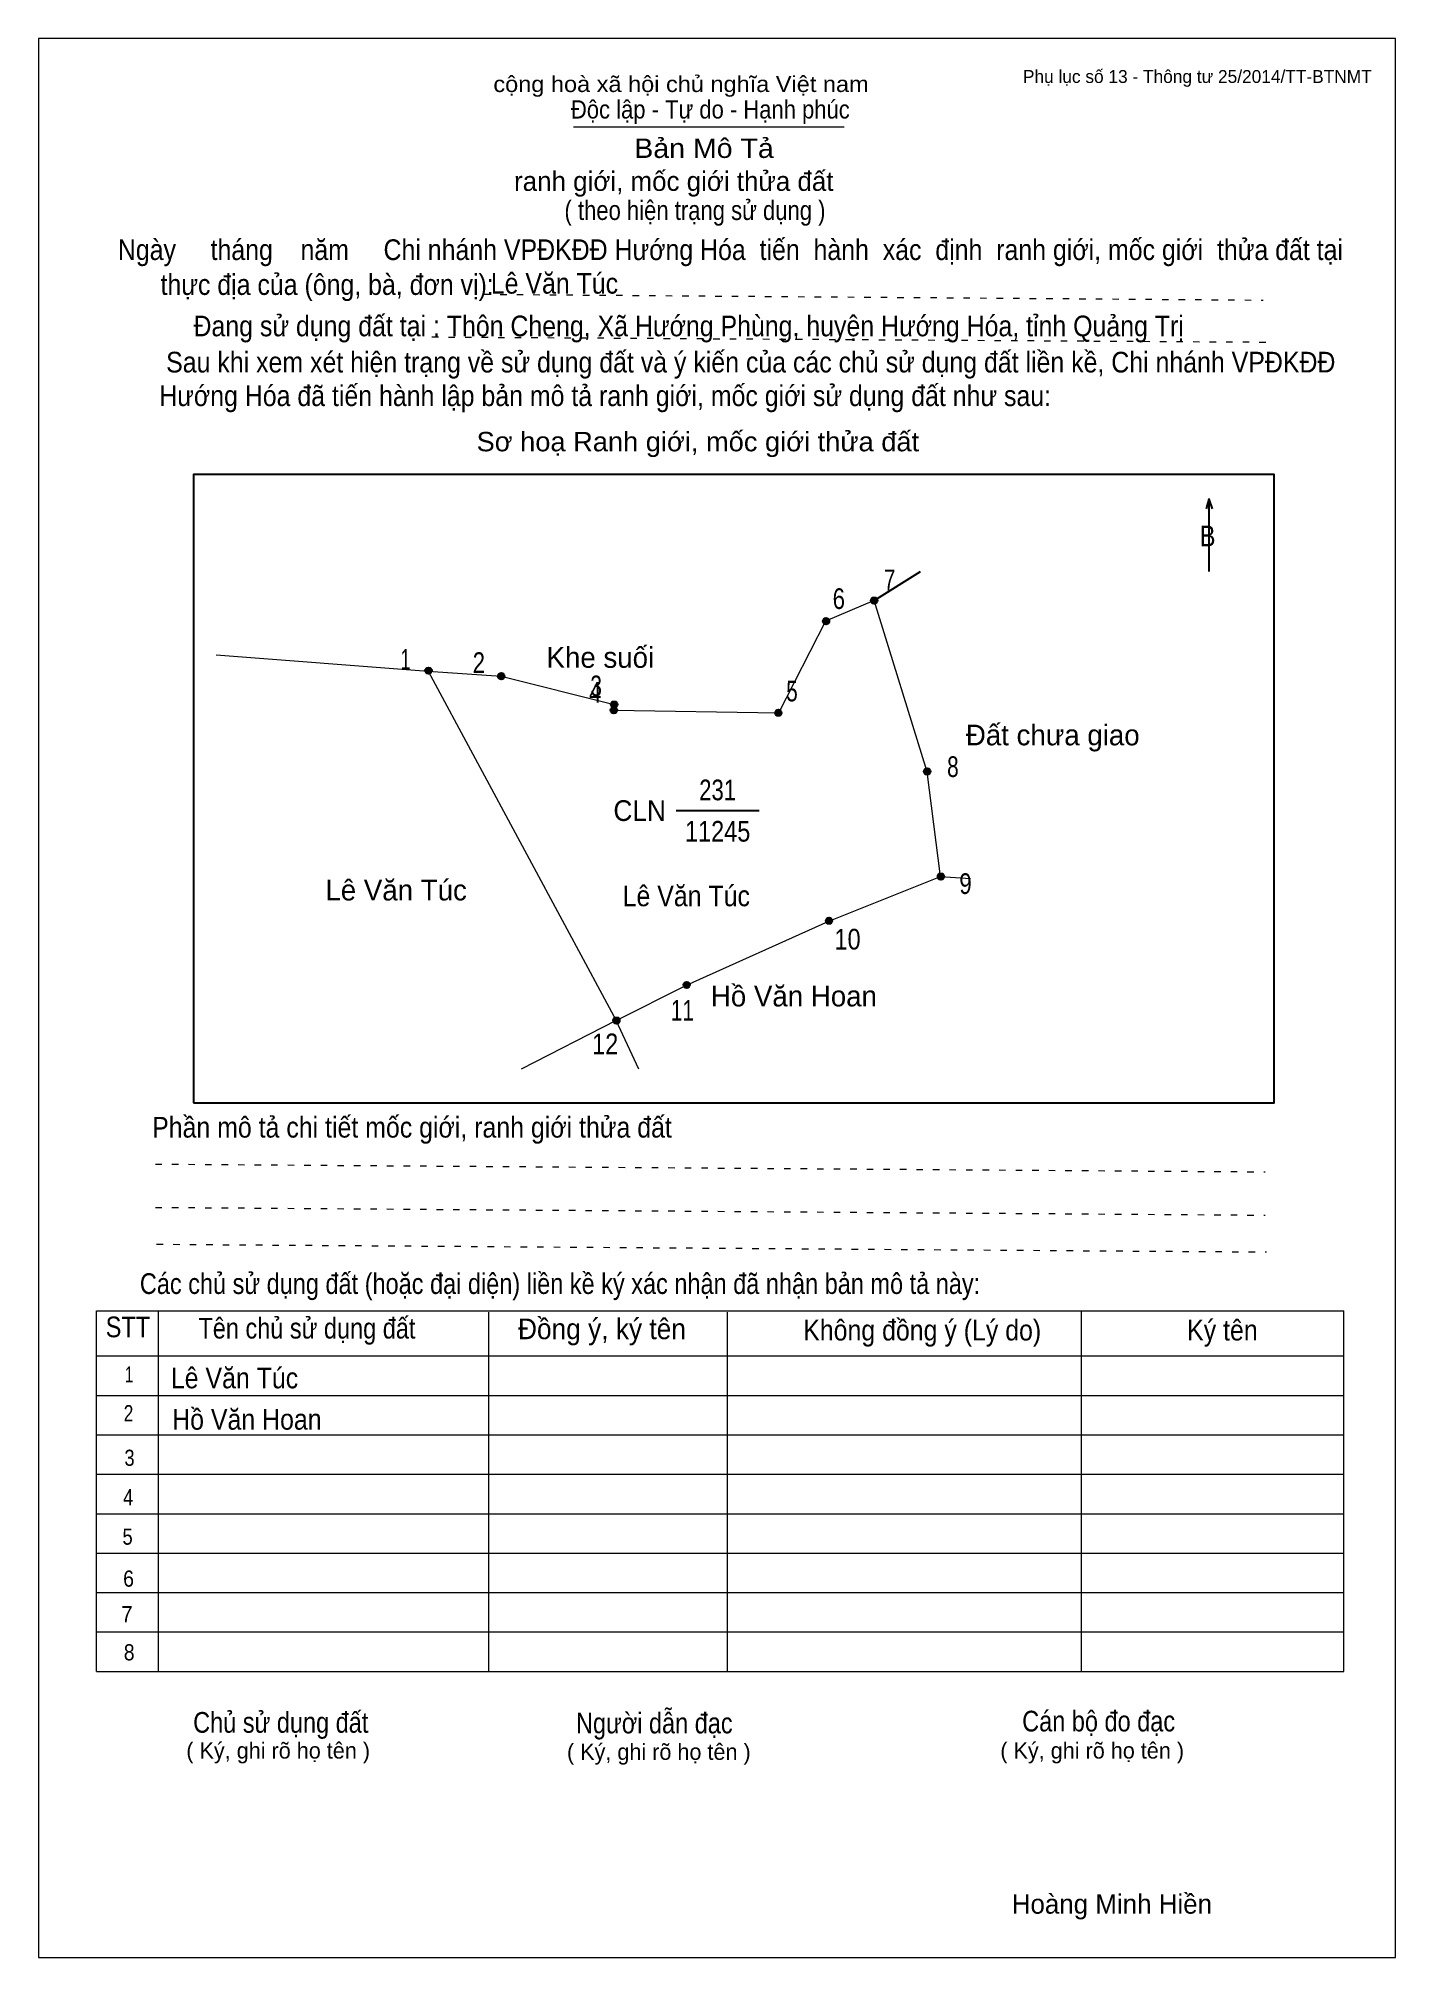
# Model space of a CAD drawing. Header units: centimetres. Extents: x 0 to 21, y 0 to 29.7.
import ezdxf
from ezdxf.enums import TextEntityAlignment as Align

# ---------------------------------------------------------------- set-up
doc = ezdxf.new("R2010")
doc.units = ezdxf.units.CM
doc.header["$LTSCALE"] = 0.13
doc.linetypes.add('DOTTED', pattern=[1.5, 0.3, -1.2])
for name, color, linetype, lineweight in [('1', 7, 'Continuous', 13), ('32', 7, 'Continuous', 25), ('33', 7, 'Continuous', 25), ('6', 7, 'Continuous', 13), ('62', 7, 'Continuous', 13)]:
    doc.layers.add(name, color=color, linetype=linetype, lineweight=lineweight)
doc.layers.add('34', color=7, linetype='Continuous')
doc.layers.add('63', color=7, linetype='Continuous')

msp = doc.modelspace()

# ---------------------------------------------------------------- hatches: boundary and pattern name
at = {"layer": '32'}
for points in [[(12.982, 21.0002, 1), (12.882, 21.0002, 1)], [(12.2377, 20.6811, 1), (12.1377, 20.6811, 1)], [(6.0854, 19.9157, 1), (5.9854, 19.9157, 1)], [(7.2121, 19.8309, 1), (7.1121, 19.8309, 1)], [(8.9542, 19.3018, 1), (8.8542, 19.3018, 1)], [(8.9581, 19.3906, 1), (8.8581, 19.3906, 1)], [(11.4993, 19.2646, 1), (11.3993, 19.2646, 1)], [(13.8018, 18.3555, 1), (13.7018, 18.3555, 1)], [(14.0146, 16.7292, 1), (13.9146, 16.7292, 1)], [(12.2833, 16.0452, 1), (12.1833, 16.0452, 1)], [(10.0809, 15.0514, 1), (9.9809, 15.0514, 1)], [(8.9939, 14.5002, 1), (8.8939, 14.5002, 1)]]:
    msp.add_hatch(color=256, dxfattribs=at).paths.add_polyline_path(points)

# ---------------------------------------------------------------- linework, layer by layer
at = {"layer": '1', "lineweight": 25}
msp.add_line((12.93, 21), (13.65, 21.45), dxfattribs=at)
at = {"layer": '1'}
msp.add_lwpolyline([(21, 0), (21, 29.7), (0, 29.7), (0, 0)], close=True, dxfattribs=at)
at = {"layer": '32'}
for centre in [(12.932, 21.0002), (12.1877, 20.6811), (6.0354, 19.9157), (7.1621, 19.8309), (8.9042, 19.3018), (8.9081, 19.3906), (11.4493, 19.2646), (13.7518, 18.3555), (13.9646, 16.7292), (12.2333, 16.0452), (10.0309, 15.0514), (8.9439, 14.5002)]:
    msp.add_circle(centre, 0.05, dxfattribs=at)
at = {"layer": '33'}
msp.add_line((9.87, 17.75), (11.15, 17.75), dxfattribs=at)
at = {"layer": '6'}
for p, q in [((2.75, 20.16), (6.03, 19.91)), ((2.75, 20.16), (6.03, 19.91)), ((6.03, 19.91), (8.94, 14.5)), ((6.03, 19.91), (8.94, 14.5)), ((11.45, 19.26), (8.9, 19.3)), ((11.45, 19.26), (8.9, 19.3)), ((13.96, 16.73), (14.42, 16.7)), ((13.96, 16.73), (14.42, 16.7)), ((8.94, 14.5), (7.47, 13.75)), ((8.94, 14.5), (7.47, 13.75)), ((9.29, 13.75), (8.94, 14.5)), ((9.29, 13.75), (8.94, 14.5))]:
    msp.add_line(p, q, dxfattribs=at)
for points in [[(12.93, 21), (12.18, 20.68), (11.45, 19.26)], [(12.93, 21), (12.18, 20.68), (11.45, 19.26)], [(13.96, 16.73), (13.75, 18.35), (12.93, 21)], [(13.96, 16.73), (13.75, 18.35), (12.93, 21)], [(6.03, 19.91), (7.16, 19.83), (8.91, 19.39), (8.9, 19.3)], [(6.03, 19.91), (7.16, 19.83), (8.91, 19.39), (8.9, 19.3)], [(8.94, 14.5), (10.03, 15.05), (12.23, 16.04), (13.96, 16.73)], [(8.94, 14.5), (10.03, 15.05), (12.23, 16.04), (13.96, 16.73)]]:
    msp.add_lwpolyline(points, dxfattribs=at)
at = {"layer": '62'}
for p, q in [((8.28, 28.33), (12.47, 28.33)), ((0.9, 10.01), (20.2, 10.01)), ((0.9, 4.43), (0.9, 10.01)), ((1.86, 4.43), (1.86, 10.01)), ((6.97, 4.43), (6.97, 9.99)), ((10.66, 4.43), (10.66, 9.99)), ((16.14, 4.43), (16.14, 10.01)), ((20.2, 4.43), (20.2, 10.01)), ((0.9, 9.31), (20.2, 9.31)), ((0.9, 8.7), (20.2, 8.7)), ((0.9, 8.09), (20.2, 8.09)), ((0.9, 7.48), (20.2, 7.48)), ((0.9, 6.87), (20.2, 6.87)), ((0.9, 6.26), (20.2, 6.26)), ((0.9, 5.65), (20.2, 5.65)), ((0.9, 5.04), (20.2, 5.04)), ((0.9, 4.43), (20.2, 4.43))]:
    msp.add_line(p, q, dxfattribs=at)
at = {"layer": '62', "linetype": 'DOTTED'}
for p, q in [((6.89, 25.74), (18.95, 25.65)), ((6.09, 25.08), (19.04, 25)), ((1.81, 12.28), (18.98, 12.16)), ((1.81, 11.61), (18.98, 11.49)), ((1.83, 11.04), (19, 10.92))]:
    msp.add_line(p, q, dxfattribs=at)
at = {"layer": '62', "lineweight": 25}
for p, q in [((18.11, 22.58), (18.11, 21.45)), ((18.11, 22.57), (18.07, 22.42)), ((18.11, 22.57), (18.16, 22.42))]:
    msp.add_line(p, q, dxfattribs=at)
msp.add_lwpolyline([(2.4, 13.23), (19.12, 13.23), (19.12, 22.95), (2.4, 22.95)], close=True, dxfattribs=at)

# ---------------------------------------------------------------- texts
at = {"layer": '32'}
for s, width, p in [('7', 0.75, (13.17, 21.16)), ('6', 0.8, (12.385, 20.87)), ('1', 0.65, (5.68, 19.93)), ('2', 0.8, (6.815, 19.88)), ('4', 0.8, (8.615, 19.42)), ('3', 0.75, (8.63, 19.52)), ('5', 0.75, (11.66, 19.44)), ('8', 0.75, (14.15, 18.27)), ('9', 0.8, (14.345, 16.46)), ('10', 0.85, (12.52, 15.6)), ('11', 0.75, (9.965, 14.5)), ('12', 0.85, (8.77, 13.98))]:
    msp.add_text(s, height=0.32, dxfattribs=dict(at, width=width)).set_placement(p, align=Align.CENTER)
at = {"layer": '33'}
for s, p in [('Khe suối', (8.695, 19.96)), ('Khe suối', (8.695, 19.96)), ('Đất chưa giao', (15.695, 18.76)), ('Lê Văn Túc', (5.535, 16.36)), ('Hồ Văn Hoan', (11.69, 14.72))]:
    msp.add_text(s, height=0.32, dxfattribs=at).set_placement(p, align=Align.CENTER)
for s, width, p in [('231', 0.8, (10.51, 17.91)), ('11245', 0.85, (10.51, 17.27))]:
    msp.add_text(s, height=0.32, dxfattribs=dict(at, width=width)).set_placement(p, align=Align.CENTER)
at = {"layer": '33', "width": 0.95}
msp.add_text('CLN', height=0.32, dxfattribs=at).set_placement((9.71, 17.59), align=Align.RIGHT)
at = {"layer": '34', "width": 0.9}
for s, p in [('Lê Văn Túc', (7, 25.75)), ('Lê Văn Túc', (9.04, 16.27)), ('Lê Văn Túc', (2.05, 8.81)), ('Hồ Văn Hoan', (2.07, 8.17))]:
    msp.add_text(s, height=0.32, dxfattribs=at).set_placement(p)
at = {"layer": '62'}
for s, height, width, p in [('cộng hoà xã hội chủ nghĩa Việt nam', 0.2474, 1.1, (7.04, 28.87)), ('Độc lập - Tự do - Hạnh phúc', 0.2828, 0.9, (8.24, 28.46)), ('Bản Mô Tả', 0.3, 1.1, (9.22, 27.85)), ('( theo hiện trạng sử dụng )', 0.3, 0.85, (8.14, 26.89)), ('Ngày     tháng    năm     Chi nhánh VPĐKĐĐ Hướng Hóa  tiến  hành  xác  định  ranh giới, mốc giới  thửa đất tại ', 0.32, 0.9, (1.23, 26.27)), ('thực địa của (ông, bà, đơn vị): ', 0.32, 0.9, (1.89, 25.73)), ('Đang sử dụng đất tại : Thôn Cheng, Xã Hướng Phùng, huyện Hướng Hóa, tỉnh Quảng Trị', 0.32, 0.9, (2.4, 25.09)), (' Sau khi xem xét hiện trạng về sử dụng đất và ý kiến của các chủ sử dụng đất liền kề, Chi nhánh VPĐKĐĐ ', 0.32, 0.9, (1.87, 24.53)), ('Hướng Hóa đã tiến hành lập bản mô tả ranh giới, mốc giới sử dụng đất như sau:', 0.32, 0.9, (1.87, 24.01)), ('Sơ hoạ Ranh giới, mốc giới thửa đất', 0.3, 1.05, (6.78, 23.31)), ('B', 0.32, 0.85, (17.97, 21.84)), ('Phần mô tả chi tiết mốc giới, ranh giới thửa đất ', 0.32, 0.9, (1.76, 12.69)), ('Các chủ sử dụng đất (hoặc đại diện) liền kề ký xác nhận đã nhận bản mô tả này:', 0.32, 0.85, (1.57, 10.27))]:
    msp.add_text(s, height=height, dxfattribs=dict(at, width=width)).set_placement(p)
msp.add_text('ranh giới, mốc giới thửa đất', height=0.3, dxfattribs=at).set_placement((7.36, 27.34))
for s, height, width, p in [('STT', 0.32, 0.85, (1.385, 9.6)), ('Tên chủ sử dụng đất', 0.32, 0.85, (4.155, 9.58)), ('Đồng ý, ký tên', 0.32, 0.95, (8.72, 9.57)), ('Không đồng ý (Lý do)', 0.32, 0.9, (13.675, 9.55)), ('Ký tên', 0.32, 0.9, (18.32, 9.55)), ('1', 0.25, 0.7, (1.405, 8.9)), ('2', 0.25, 0.8, (1.395, 8.3)), ('3', 0.25, 0.85, (1.41, 7.61)), ('4', 0.25, 0.85, (1.39, 7)), ('5', 0.25, 0.85, (1.38, 6.39)), ('6', 0.25, 0.9, (1.395, 5.74)), ('7', 0.25, 0.95, (1.37, 5.19)), ('8', 0.25, 0.9, (1.405, 4.6)), ('Người dẫn đạc', 0.32, 0.85, (9.53, 3.47)), ('Chủ sử dụng đất', 0.32, 0.85, (3.75, 3.48)), ('Cán bộ đo đạc', 0.32, 0.85, (16.405, 3.5))]:
    msp.add_text(s, height=height, dxfattribs=dict(at, width=width)).set_placement(p, align=Align.CENTER)
for p in [(3.71, 3.08), (9.6, 3.06), (16.305, 3.08)]:
    msp.add_text('( Ký, ghi rõ họ tên )', height=0.25, dxfattribs=at).set_placement(p, align=Align.CENTER)
at = {"layer": '63'}
msp.add_text('Phụ lục số 13 - Thông tư 25/2014/TT-BTNMT', height=0.2, dxfattribs=at).set_placement((20.63, 29.01), align=Align.RIGHT)
msp.add_text('Hoàng Minh Hiền', height=0.3, dxfattribs=at).set_placement((16.61, 0.68), align=Align.CENTER)

doc.saveas('drawing.dxf')
